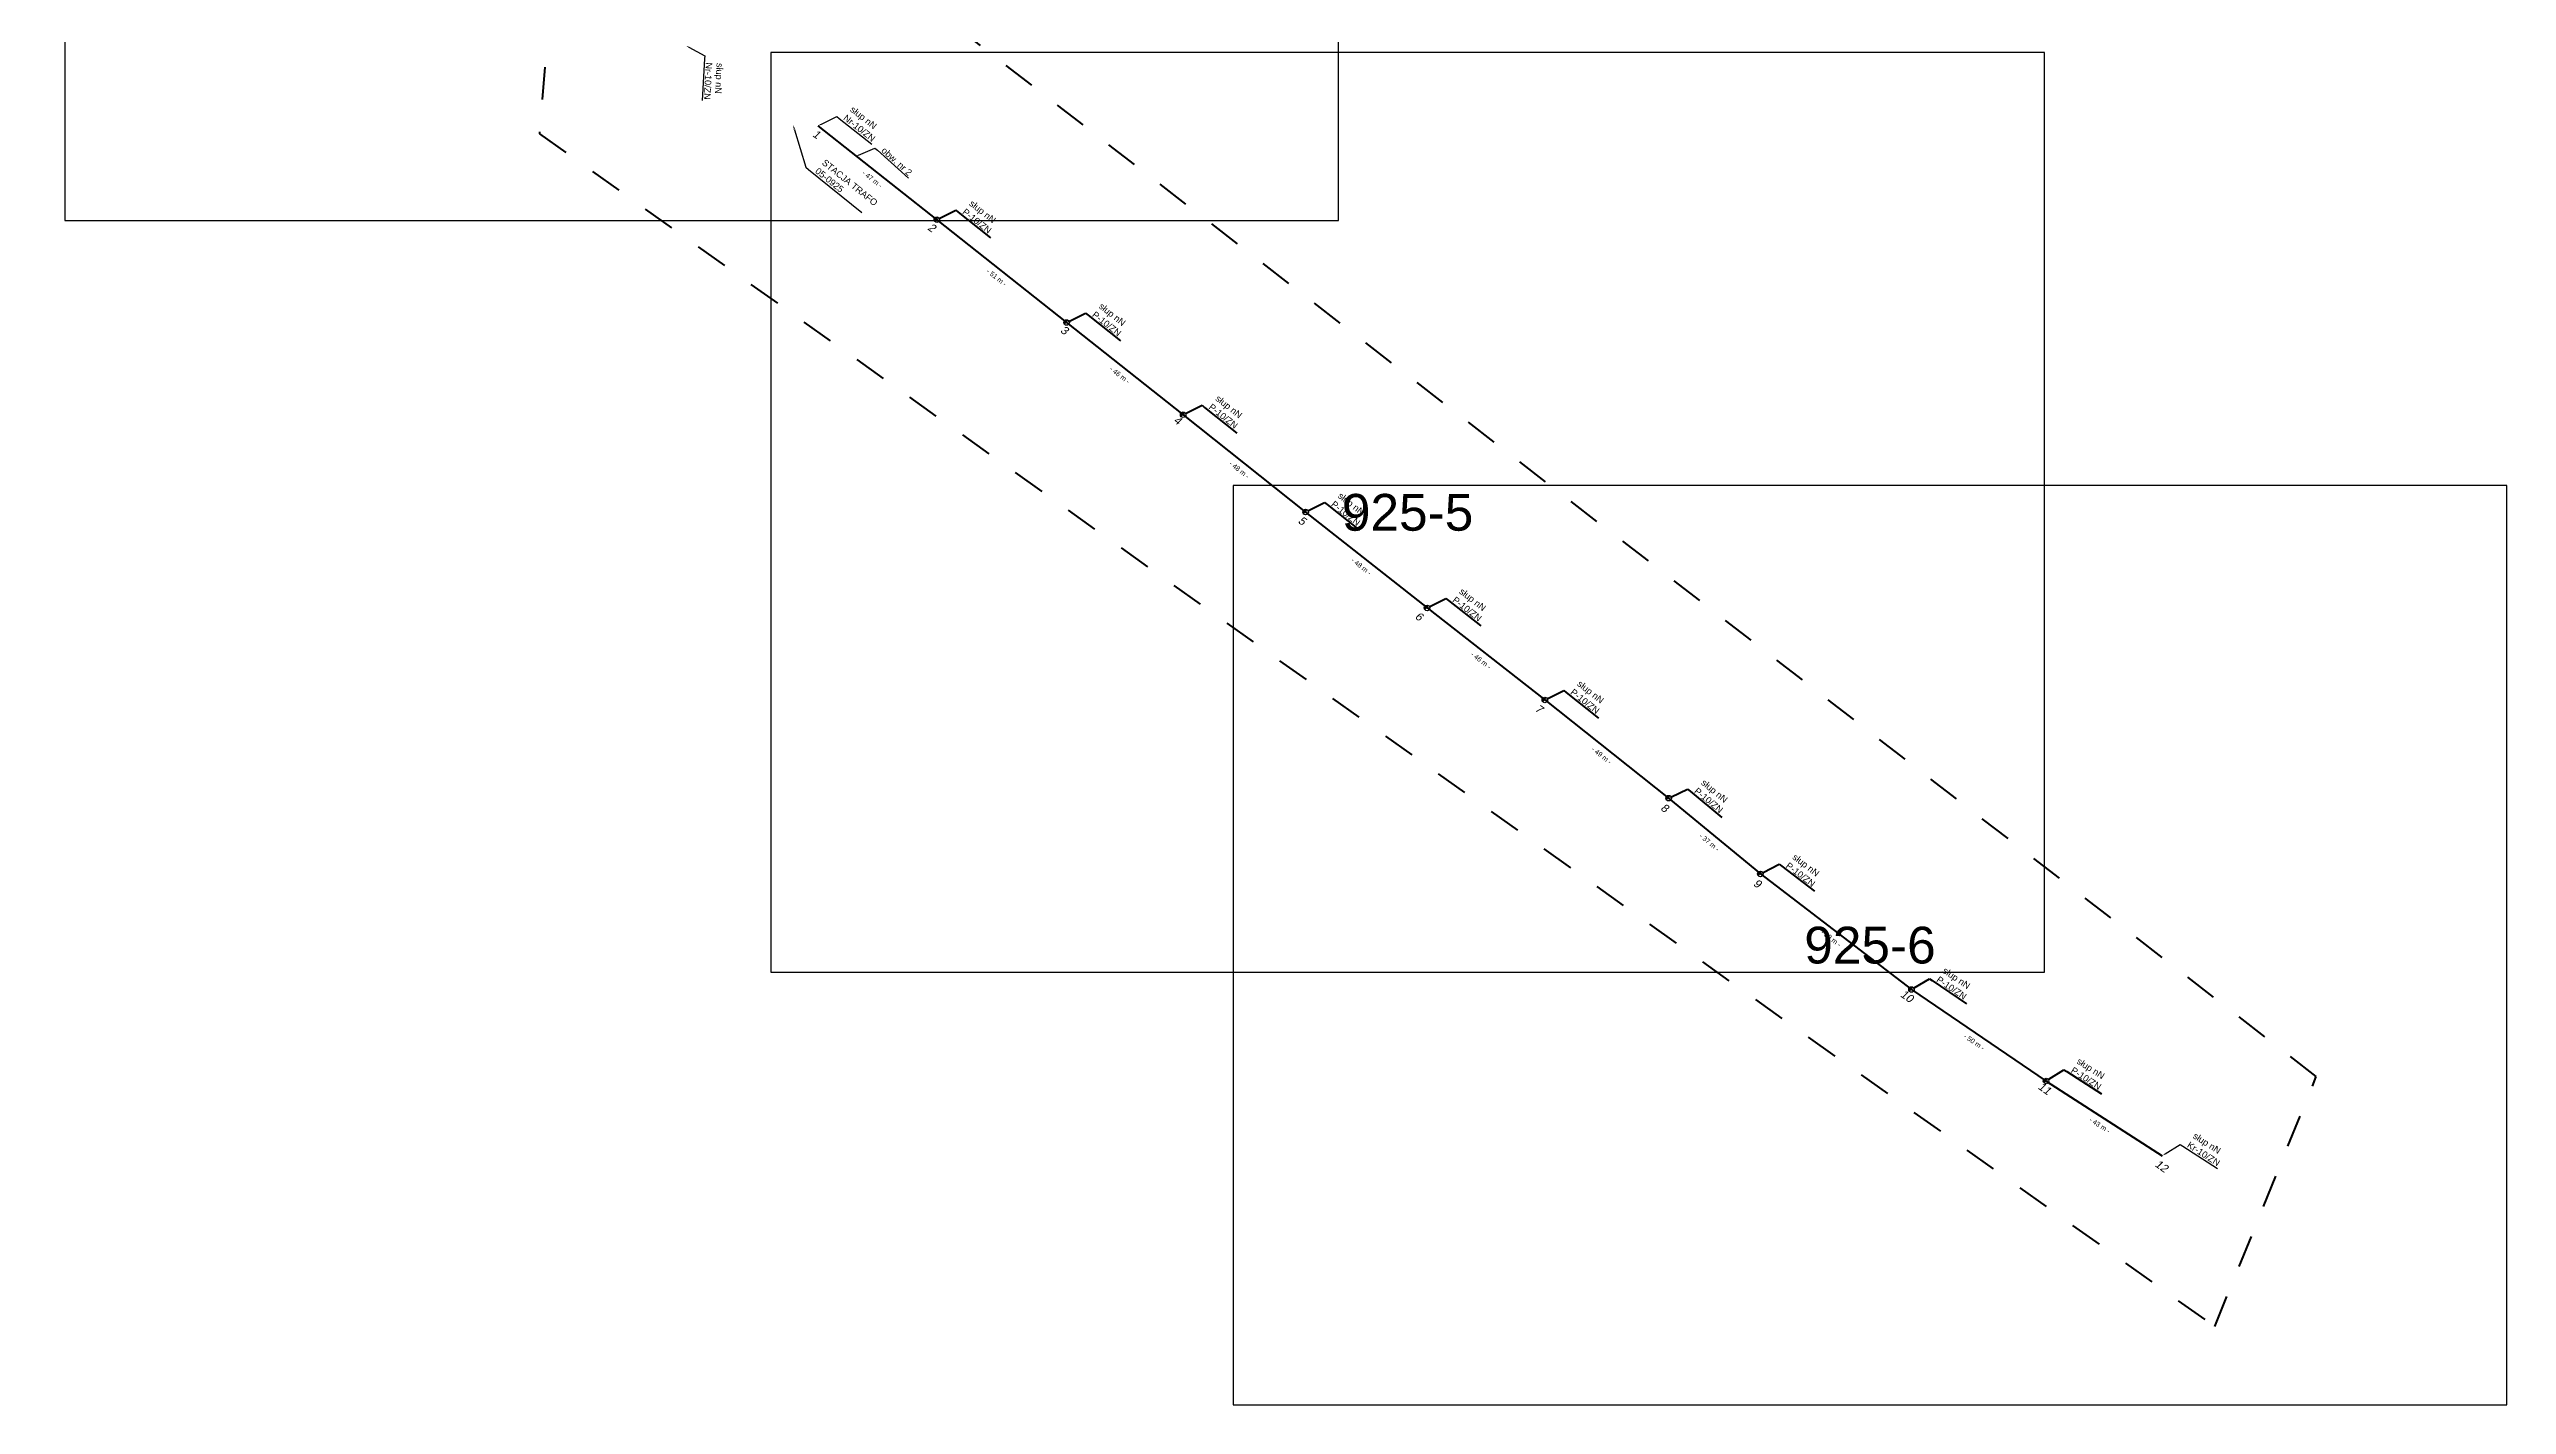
# Model space of a CAD drawing. Header units: millimetres. Extents: x 7543989 to 7550438, y 5805434 to 5809135.
# Drawn here: x 7547093 to 7547850, y 5806190 to 5806608 of the extents above; entities that cross this region are included whole.
import ezdxf
from ezdxf import colors
from ezdxf.entities.mleader import LeaderData, LeaderLine
from ezdxf.enums import TextEntityAlignment as Align
from ezdxf.math import Vec2, Vec3

# ---------------------------------------------------------------- set-up
doc = ezdxf.new("R2010")
doc.units = ezdxf.units.MM
doc.linetypes.add('4002', pattern=[2, 1, -1])
doc.layers.add('!tele', color=30, linetype='Continuous', lineweight=50, plot=False)
doc.layers.add('!trafo', color=6, linetype='4002', lineweight=50)
doc.layers.add('_numery', color=7, linetype='Continuous', lineweight=40)
for name, color, linetype in [('_MM opisy', 7, 'Continuous'), ('_MM slupy', 5, 'Continuous'), ('_mm trafo', 3, 'Continuous')]:
    doc.layers.add(name, color=color, linetype=linetype)
doc.layers.add('DIM', color=7, linetype='Continuous', plot=False)
doc.styles.get("Standard").update_dxf_attribs({"font": 'arial.ttf'})
doc.dimstyles.new('opis linie', dxfattribs={"dimtxt": 1.5, "dimasz": 0.18, "dimexe": 0.18, "dimexo": 0.0625, "dimgap": 2.5, "dimtad": 4, "dimdec": 0, "dimzin": 0, "dimdsep": 46, "dimtxsty": 'Standard', "dimcen": 0.09, "dimse1": 1, "dimse2": 1, "dimsd1": 1, "dimsd2": 1, "dimclrt": 256, "dimadec": 0, "dimazin": 0, "dimtfac": 1, "dimtdec": 0, "dimtofl": 0, "dimtmove": 0, "dimatfit": 3, "dimfxl": 1, "dimtfill": 1, "dimtolj": 1, "dimtzin": 0, "dimarcsym": 0})

# ---------------------------------------------------------------- blocks, each defined once
blk = doc.blocks.new('ZN')
at = {"layer": '_MM slupy', "transparency": 33554687}
h = blk.add_hatch(color=256, dxfattribs=at)
h.dxf.hatch_style = 1
h.paths.add_polyline_path([(0, -0.86), (0, 0.86, 1)])
at = {"layer": '_MM slupy'}
blk.add_circle((0, 0), 0.857, dxfattribs=at)
blk = doc.blocks.new('*D288')
at = {"layer": 'Defpoints', "color": 0}
for p in [(7547708.5, 5806290.04), (7547708.91, 5806290.67), (7547744.3, 5806267.03)]:
    blk.add_point(p, dxfattribs=at)
at = {"layer": 'DIM', "insert": (7547725.04, 5806276.42), "char_height": 1.5, "attachment_point": 5, "rotation": 327.26957, "bg_fill": 3, "box_fill_scale": 1.1, "bg_fill_color": 9, "bg_fill_true_color": 13158600, "bg_fill_transparency": 0}
blk.add_mtext('\\A1;- 43 m -', dxfattribs=at)
blk = doc.blocks.new('*D289')
at = {"layer": 'Defpoints', "color": 0}
for p in [(7547667.01, 5806318.24), (7547667.43, 5806318.86), (7547708.5, 5806290.04)]:
    blk.add_point(p, dxfattribs=at)
at = {"layer": 'DIM', "insert": (7547686.34, 5806302.06), "char_height": 1.5, "attachment_point": 5, "rotation": 325.79676, "bg_fill": 3, "box_fill_scale": 1.1, "bg_fill_color": 9, "bg_fill_true_color": 13158600, "bg_fill_transparency": 0}
blk.add_mtext('\\A1;- 50 m -', dxfattribs=at)
blk = doc.blocks.new('*D290')
at = {"layer": 'Defpoints', "color": 0}
for p in [(7547620.46, 5806353.86), (7547620.92, 5806354.46), (7547667.01, 5806318.24)]:
    blk.add_point(p, dxfattribs=at)
at = {"layer": 'DIM', "insert": (7547642.21, 5806334.05), "char_height": 1.5, "attachment_point": 5, "rotation": 322.57683, "bg_fill": 3, "box_fill_scale": 1.1, "bg_fill_color": 9, "bg_fill_true_color": 13158600, "bg_fill_transparency": 0}
blk.add_mtext('\\A1;- 59 m -', dxfattribs=at)
blk = doc.blocks.new('*D291')
at = {"layer": 'Defpoints', "color": 0}
for p in [(7547592.65, 5806377.79), (7547592.17, 5806377.21), (7547620.46, 5806353.86)]:
    blk.add_point(p, dxfattribs=at)
at = {"layer": 'DIM', "insert": (7547604.71, 5806363.59), "char_height": 1.5, "attachment_point": 5, "rotation": 320.46442, "bg_fill": 3, "box_fill_scale": 1.1, "bg_fill_color": 9, "bg_fill_true_color": 13158600, "bg_fill_transparency": 0}
blk.add_mtext('\\A1;- 37 m -', dxfattribs=at)
blk = doc.blocks.new('*D292')
at = {"layer": 'Defpoints', "color": 0}
for p in [(7547554.51, 5806408.08), (7547554.04, 5806407.49), (7547592.17, 5806377.21)]:
    blk.add_point(p, dxfattribs=at)
at = {"layer": 'DIM', "insert": (7547571.54, 5806390.38), "char_height": 1.5, "attachment_point": 5, "rotation": 321.54602, "bg_fill": 3, "box_fill_scale": 1.1, "bg_fill_color": 9, "bg_fill_true_color": 13158600, "bg_fill_transparency": 0}
blk.add_mtext('\\A1;- 49 m -', dxfattribs=at)
blk = doc.blocks.new('*D293')
at = {"layer": 'Defpoints', "color": 0}
for p in [(7547517.72, 5806435.85), (7547518.18, 5806436.44), (7547554.04, 5806407.49)]:
    blk.add_point(p, dxfattribs=at)
at = {"layer": 'DIM', "insert": (7547534.33, 5806419.69), "char_height": 1.5, "attachment_point": 5, "rotation": 322.01596, "bg_fill": 3, "box_fill_scale": 1.1, "bg_fill_color": 9, "bg_fill_true_color": 13158600, "bg_fill_transparency": 0}
blk.add_mtext('\\A1;- 46 m -', dxfattribs=at)
blk = doc.blocks.new('*D294')
at = {"layer": 'Defpoints', "color": 0}
for p in [(7547480.32, 5806465.41), (7547480.79, 5806466), (7547517.72, 5806435.85)]:
    blk.add_point(p, dxfattribs=at)
at = {"layer": 'DIM', "insert": (7547497.46, 5806448.66), "char_height": 1.5, "attachment_point": 5, "rotation": 321.67878, "bg_fill": 3, "box_fill_scale": 1.1, "bg_fill_color": 9, "bg_fill_true_color": 13158600, "bg_fill_transparency": 0}
blk.add_mtext('\\A1;- 48 m -', dxfattribs=at)
blk = doc.blocks.new('*D295')
at = {"layer": 'Defpoints', "color": 0}
for p in [(7547442.58, 5806495.39), (7547443.04, 5806495.98), (7547480.32, 5806465.41)]:
    blk.add_point(p, dxfattribs=at)
at = {"layer": 'DIM', "insert": (7547459.88, 5806478.43), "char_height": 1.5, "attachment_point": 5, "rotation": 321.53642, "bg_fill": 3, "box_fill_scale": 1.1, "bg_fill_color": 9, "bg_fill_true_color": 13158600, "bg_fill_transparency": 0}
blk.add_mtext('\\A1;- 48 m -', dxfattribs=at)
blk = doc.blocks.new('*D296')
at = {"layer": 'Defpoints', "color": 0}
for p in [(7547406.65, 5806523.82), (7547407.12, 5806524.41), (7547442.58, 5806495.39)]:
    blk.add_point(p, dxfattribs=at)
at = {"layer": 'DIM', "insert": (7547423.05, 5806507.63), "char_height": 1.5, "attachment_point": 5, "rotation": 321.64667, "bg_fill": 3, "box_fill_scale": 1.1, "bg_fill_color": 9, "bg_fill_true_color": 13158600, "bg_fill_transparency": 0}
blk.add_mtext('\\A1;- 46 m -', dxfattribs=at)
blk = doc.blocks.new('*D297')
at = {"layer": 'Defpoints', "color": 0}
for p in [(7547366.68, 5806555.52), (7547367.15, 5806556.11), (7547406.65, 5806523.82)]:
    blk.add_point(p, dxfattribs=at)
at = {"layer": 'DIM', "insert": (7547385.1, 5806537.7), "char_height": 1.5, "attachment_point": 5, "rotation": 321.57977, "bg_fill": 3, "box_fill_scale": 1.1, "bg_fill_color": 9, "bg_fill_true_color": 13158600, "bg_fill_transparency": 0}
blk.add_mtext('\\A1;- 51 m -', dxfattribs=at)
blk = doc.blocks.new('*D298')
at = {"layer": 'Defpoints', "color": 0}
for p in [(7547329.99, 5806584.44), (7547330.45, 5806585.03), (7547366.68, 5806555.52)]:
    blk.add_point(p, dxfattribs=at)
at = {"layer": 'DIM', "insert": (7547346.79, 5806568.02), "char_height": 1.5, "attachment_point": 5, "rotation": 321.7566, "bg_fill": 3, "box_fill_scale": 1.1, "bg_fill_color": 9, "bg_fill_true_color": 13158600, "bg_fill_transparency": 0}
blk.add_mtext('\\A1;- 47 m -', dxfattribs=at)
blk = doc.blocks.new('q')
at = {"layer": '_MM slupy'}
blk.add_blockref('ZN', (0, 0), dxfattribs=at)
at = {"layer": '_MM opisy'}
ml = blk.add_multileader_mtext('Standard', dxfattribs=at)
ml.set_content('\\pxql;słup nN\\PP-10/ZN', color=256)
ml.set_leader_properties()
ml.build(insert=Vec2(0, 0))
ml.multileader.update_dxf_attribs({"has_text_frame": 1, "text_left_attachment_type": 5, "text_right_attachment_type": 5, "dogleg_length": 1, "arrow_head_size": 1})
ctx = ml.context
ctx.base_point, ctx.char_height, ctx.arrow_head_size, ctx.landing_gap_size, ctx.plane_origin = Vec3(3.75, 5.9), 2, 1, 1, Vec3(1.72, -1.42)
ctx.left_attachment, ctx.right_attachment = 5, 5
notes = []
notes.append((ctx, [(0, (1, 1, 0), (2.75, 5.9), (1, 0), 1, [(0, [(0, 0), (2.75, 5.9)], 0, [])])]))
ctx.mtext.insert, ctx.mtext.flow_direction = Vec3(4.75, 11.7), 5
ctx.mtext.has_bg_fill, ctx.mtext.bg_color, ctx.mtext.bg_scale_factor, ctx.mtext.bg_transparency, ctx.mtext.use_window_bg_color = 1, -1023410175, 1, 0, 1
for ctx, leaders in notes:
    for number, flags, end, landing, length, lines in leaders:
        leader = LeaderData()
        leader.index, (leader.has_last_leader_line, leader.has_dogleg_vector, leader.attachment_direction) = number, flags
        leader.last_leader_point, leader.dogleg_vector, leader.dogleg_length = Vec3(end), Vec3(landing), length
        for number, points, colour, breaks in lines:
            line = LeaderLine()
            line.index, line.vertices, line.color, line.breaks = number, Vec3.list(points), colors.encode_raw_color(colour), breaks
            leader.lines.append(line)
        ctx.leaders.append(leader)

msp = doc.modelspace()

# ---------------------------------------------------------------- linework, layer by layer
at = {"layer": '!tele'}
msp.add_lwpolyline([(7547329.99, 5806584.44), (7547366.68, 5806555.52), (7547406.65, 5806523.82), (7547442.58, 5806495.39), (7547480.32, 5806465.41), (7547517.72, 5806435.85), (7547554.04, 5806407.49), (7547592.17, 5806377.21), (7547620.46, 5806353.86), (7547667.01, 5806318.24), (7547708.5, 5806290.04), (7547744.3, 5806267.03)], dxfattribs=at)
at = {"layer": '!trafo', "ltscale": 10}
msp.add_lwpolyline([(7546747.54, 5807433.55), (7546707.13, 5807334.94), (7547051.46, 5807071.49), (7547150.64, 5807000.95), (7547259.86, 5806782.01), (7547244.22, 5806581.99), (7547760.47, 5806214.35), (7547791.76, 5806291.46), (7547331.38, 5806646.8), (7547319.09, 5806843.46), (7547208.46, 5807050.19), (7546929.11, 5807322.84)], close=True, dxfattribs=at)

# ---------------------------------------------------------------- next in the draw order: block references
at = {"layer": '!tele'}
for p, rotation in [((7547366.68, 5806555.52), 321.5797746163238), ((7547406.65, 5806523.82), 321.6466679840331), ((7547442.58, 5806495.39), 321.5364171010122), ((7547480.32, 5806465.41), 321.6787823617015), ((7547517.72, 5806435.85), 322.0159647503102), ((7547554.04, 5806407.49), 321.5460197502304), ((7547592.17, 5806377.21), 320.4644164464921), ((7547620.46, 5806353.86), 322.5768299315671), ((7547667.01, 5806318.24), 325.7967645585538), ((7547708.5, 5806290.04), 327.2695710300143)]:
    msp.add_blockref('q', p, dxfattribs=dict(at, rotation=rotation))

# ---------------------------------------------------------------- next in the draw order: leaders
at = {"layer": '_MM opisy'}
ml = msp.add_multileader_mtext('Standard', dxfattribs=at)
ml.set_content('\\pxql;słup nN\\PNr-10/ZN', color=256)
ml.set_leader_properties()
ml.build(insert=Vec2(0, 0))
ml.multileader.update_dxf_attribs({"has_text_frame": 1, "text_left_attachment_type": 5, "text_right_attachment_type": 5, "dogleg_length": 1, "arrow_head_size": 1})
ctx = ml.context
ctx.base_point, ctx.char_height, ctx.arrow_head_size, ctx.landing_gap_size, ctx.plane_origin, ctx.plane_x_axis, ctx.plane_y_axis = Vec3(7547295.08, 5806605.05), 2, 1, 1, Vec3(7547287.88, 5806607.49), Vec3(-0.055588, -0.998454), Vec3(0.998454, -0.055588)
ctx.left_attachment, ctx.right_attachment = 5, 5
notes = []
notes.append((ctx, [(0, (1, 1, 0), (7547295.13, 5806606.05), (-0.055588, -0.998454), 1, [(0, [(7547289.39, 5806609.13), (7547295.13, 5806606.05)], 0, [])])]))
ctx.mtext.insert, ctx.mtext.text_direction, ctx.mtext.flow_direction = Vec3(7547300.82, 5806603.73), Vec3(-0.055588, -0.998454), 5
ctx.mtext.has_bg_fill, ctx.mtext.bg_color, ctx.mtext.bg_scale_factor, ctx.mtext.bg_transparency, ctx.mtext.use_window_bg_color = 1, -1023410175, 1, 0, 1
ml = msp.add_multileader_mtext('Standard', dxfattribs=at)
ml.set_content('\\pxql;słup nN\\PNr-10/ZN', color=256)
ml.set_leader_properties()
ml.build(insert=Vec2(0, 0))
ml.multileader.update_dxf_attribs({"has_text_frame": 1, "text_left_attachment_type": 5, "text_right_attachment_type": 5, "dogleg_length": 1, "arrow_head_size": 1})
ctx = ml.context
ctx.base_point, ctx.char_height, ctx.arrow_head_size, ctx.landing_gap_size, ctx.plane_origin, ctx.plane_x_axis, ctx.plane_y_axis = Vec3(7547336.59, 5806586.75), 2, 1, 1, Vec3(7547330.46, 5806582.26), Vec3(0.785388, -0.619003), Vec3(0.619003, 0.785388)
ctx.left_attachment, ctx.right_attachment = 5, 5
notes.append((ctx, [(0, (1, 1, 0), (7547335.81, 5806587.37), (0.785388, -0.619003), 1, [(0, [(7547329.99, 5806584.44), (7547335.81, 5806587.37)], 0, [])])]))
ctx.mtext.insert, ctx.mtext.text_direction, ctx.mtext.flow_direction = Vec3(7547340.97, 5806590.69), Vec3(0.785388, -0.619003), 5
ctx.mtext.has_bg_fill, ctx.mtext.bg_color, ctx.mtext.bg_scale_factor, ctx.mtext.bg_transparency, ctx.mtext.use_window_bg_color = 1, -1023410175, 1, 0, 1
ml = msp.add_multileader_mtext('Standard', dxfattribs=at)
ml.set_content('\\pxql;słup nN\\PKr-10/ZN', color=256)
ml.set_leader_properties()
ml.build(insert=Vec2(0, 0))
ml.multileader.update_dxf_attribs({"has_text_frame": 1, "text_left_attachment_type": 5, "text_right_attachment_type": 5, "dogleg_length": 1, "arrow_head_size": 1})
ctx = ml.context
ctx.base_point, ctx.char_height, ctx.arrow_head_size, ctx.landing_gap_size, ctx.plane_origin, ctx.plane_x_axis, ctx.plane_y_axis = Vec3(7547750.65, 5806269.96), 2, 1, 1, Vec3(7547744.98, 5806264.91), Vec3(0.841224, -0.540687), Vec3(0.540687, 0.841224)
ctx.left_attachment, ctx.right_attachment = 5, 5
notes.append((ctx, [(0, (1, 1, 0), (7547749.81, 5806270.51), (0.841224, -0.540687), 1, [(0, [(7547744.3, 5806267.03), (7547749.81, 5806270.51)], 0, [])])]))
ctx.mtext.insert, ctx.mtext.text_direction, ctx.mtext.flow_direction = Vec3(7547754.63, 5806274.3), Vec3(0.841224, -0.540687), 5
ctx.mtext.has_bg_fill, ctx.mtext.bg_color, ctx.mtext.bg_scale_factor, ctx.mtext.bg_transparency, ctx.mtext.use_window_bg_color = 1, -1023410175, 1, 0, 1
for ctx, leaders in notes:
    for number, flags, end, landing, length, lines in leaders:
        leader = LeaderData()
        leader.index, (leader.has_last_leader_line, leader.has_dogleg_vector, leader.attachment_direction) = number, flags
        leader.last_leader_point, leader.dogleg_vector, leader.dogleg_length = Vec3(end), Vec3(landing), length
        for number, points, colour, breaks in lines:
            line = LeaderLine()
            line.index, line.vertices, line.color, line.breaks = number, Vec3.list(points), colors.encode_raw_color(colour), breaks
            leader.lines.append(line)
        ctx.leaders.append(leader)

# ---------------------------------------------------------------- next in the draw order: dimensions: what is measured, and where the dimension line sits
at = {"layer": 'DIM'}
dim = msp.add_aligned_dim(p1=(7547744.3, 5806267.03), p2=(7547708.5, 5806290.04), distance=-0.75, dimstyle='opis linie', override={"dimpost": '- <> m -'}, dxfattribs=at)
dim.commit()
dim.dimension.update_dxf_attribs({"geometry": '*D288', "text_midpoint": (7547725.04, 5806276.42)})

# ---------------------------------------------------------------- next in the draw order: leaders
at = {"layer": '_mm trafo', "color": 3}
ml = msp.add_multileader_mtext('Standard', dxfattribs=at)
ml.set_content('STACJA TRAFO\\P05-0925', color=3)
ml.set_leader_properties()
ml.build(insert=Vec2(0, 0))
ml.multileader.update_dxf_attribs({"has_text_frame": 1, "text_left_attachment_type": 5, "text_right_attachment_type": 5, "dogleg_length": 1, "arrow_head_size": 1.5})
ctx = ml.context
ctx.base_point, ctx.char_height, ctx.arrow_head_size, ctx.plane_origin, ctx.plane_x_axis, ctx.plane_y_axis = Vec3(7547327.12, 5806571.03), 2, 1.5, Vec3(7547305.19, 5806558.92), Vec3(0.778599, -0.627521), Vec3(0.627521, 0.778599)
ctx.left_attachment, ctx.right_attachment, ctx.attachment_type = 5, 5, 2
notes = []
notes.append((ctx, [(0, (1, 1, 0), (7547326.34, 5806571.66), (0.778599, -0.627521), 1, [(0, [(7547322.38, 5806584.69)], 0, [])])]))
ctx.mtext.insert, ctx.mtext.text_direction, ctx.mtext.rotation, ctx.mtext.flow_direction = Vec3(7547332.33, 5806574.31), Vec3(0.778599, -0.627521), 6.129723, 5
ctx.mtext.has_bg_fill, ctx.mtext.bg_color, ctx.mtext.bg_scale_factor, ctx.mtext.bg_transparency, ctx.mtext.use_window_bg_color = 1, -1073741824, 1, 0, 1
for ctx, leaders in notes:
    for number, flags, end, landing, length, lines in leaders:
        leader = LeaderData()
        leader.index, (leader.has_last_leader_line, leader.has_dogleg_vector, leader.attachment_direction) = number, flags
        leader.last_leader_point, leader.dogleg_vector, leader.dogleg_length = Vec3(end), Vec3(landing), length
        for number, points, colour, breaks in lines:
            line = LeaderLine()
            line.index, line.vertices, line.color, line.breaks = number, Vec3.list(points), colors.encode_raw_color(colour), breaks
            leader.lines.append(line)
        ctx.leaders.append(leader)

# ---------------------------------------------------------------- next in the draw order: texts
at = {"layer": '_numery', "oblique": 10}
msp.add_text('12', height=2.5, rotation=324.49806, dxfattribs=at).set_placement((7547741.81, 5806263.93))

# ---------------------------------------------------------------- next in the draw order: dimensions: what is measured, and where the dimension line sits
at = {"layer": 'DIM'}
dim = msp.add_aligned_dim(p1=(7547708.5, 5806290.04), p2=(7547667.01, 5806318.24), distance=-0.75, dimstyle='opis linie', override={"dimpost": '- <> m -'}, dxfattribs=at)
dim.commit()
dim.dimension.update_dxf_attribs({"geometry": '*D289', "text_midpoint": (7547686.34, 5806302.06)})

# ---------------------------------------------------------------- next in the draw order: texts
at = {"layer": '_numery', "oblique": 10}
msp.add_text('11', height=2.5, rotation=324.49806, dxfattribs=at).set_placement((7547705.78, 5806287.84))

# ---------------------------------------------------------------- next in the draw order: dimensions: what is measured, and where the dimension line sits
at = {"layer": 'DIM'}
dim = msp.add_aligned_dim(p1=(7547667.01, 5806318.24), p2=(7547620.46, 5806353.86), distance=-0.75, dimstyle='opis linie', override={"dimpost": '- <> m -'}, dxfattribs=at)
dim.commit()
dim.dimension.update_dxf_attribs({"geometry": '*D290', "text_midpoint": (7547642.21, 5806334.05)})

# ---------------------------------------------------------------- next in the draw order: texts
at = {"layer": '_numery', "oblique": 10}
msp.add_text('10', height=2.5, rotation=324.49806, dxfattribs=at).set_placement((7547663.35, 5806316.28))
at = {"layer": 'Defpoints', "color": 4}
msp.add_text('925-6', height=11.336, dxfattribs=at).set_placement((7547654.23, 5806331.93), align=Align.MIDDLE_CENTER)

# ---------------------------------------------------------------- next in the draw order: dimensions: what is measured, and where the dimension line sits
at = {"layer": 'DIM'}
dim = msp.add_aligned_dim(p1=(7547620.46, 5806353.86), p2=(7547592.17, 5806377.21), distance=-0.75, dimstyle='opis linie', override={"dimpost": '- <> m -'}, dxfattribs=at)
dim.commit()
dim.dimension.update_dxf_attribs({"geometry": '*D291', "text_midpoint": (7547604.71, 5806363.59)})

# ---------------------------------------------------------------- next in the draw order: texts
at = {"layer": '_numery', "oblique": 10}
msp.add_text('9', height=2.5, rotation=324.49806, dxfattribs=at).set_placement((7547618.06, 5806350.45))

# ---------------------------------------------------------------- next in the draw order: dimensions: what is measured, and where the dimension line sits
at = {"layer": 'DIM'}
dim = msp.add_aligned_dim(p1=(7547592.17, 5806377.21), p2=(7547554.04, 5806407.49), distance=-0.75, dimstyle='opis linie', override={"dimpost": '- <> m -'}, dxfattribs=at)
dim.commit()
dim.dimension.update_dxf_attribs({"geometry": '*D292', "text_midpoint": (7547571.54, 5806390.38)})

# ---------------------------------------------------------------- next in the draw order: texts
at = {"layer": '_numery', "oblique": 10}
msp.add_text('8', height=2.5, rotation=324.49806, dxfattribs=at).set_placement((7547589.49, 5806373.76))

# ---------------------------------------------------------------- next in the draw order: dimensions: what is measured, and where the dimension line sits
at = {"layer": 'DIM'}
dim = msp.add_aligned_dim(p1=(7547554.04, 5806407.49), p2=(7547517.72, 5806435.85), distance=-0.75, dimstyle='opis linie', override={"dimpost": '- <> m -'}, dxfattribs=at)
dim.commit()
dim.dimension.update_dxf_attribs({"geometry": '*D293', "text_midpoint": (7547534.33, 5806419.69)})

# ---------------------------------------------------------------- next in the draw order: texts
at = {"layer": '_numery', "oblique": 10}
msp.add_text('7', height=2.5, rotation=324.49806, dxfattribs=at).set_placement((7547550.75, 5806404.27))

# ---------------------------------------------------------------- next in the draw order: dimensions: what is measured, and where the dimension line sits
at = {"layer": 'DIM'}
dim = msp.add_aligned_dim(p1=(7547517.72, 5806435.85), p2=(7547480.32, 5806465.41), distance=-0.75, dimstyle='opis linie', override={"dimpost": '- <> m -'}, dxfattribs=at)
dim.commit()
dim.dimension.update_dxf_attribs({"geometry": '*D294', "text_midpoint": (7547497.46, 5806448.66)})

# ---------------------------------------------------------------- next in the draw order: texts
at = {"layer": '_numery', "oblique": 10}
msp.add_text('6', height=2.5, rotation=324.49806, dxfattribs=at).set_placement((7547513.79, 5806432.79))
at = {"layer": 'Defpoints', "color": 4}
msp.add_text('925-5', height=11.336, dxfattribs=at).set_placement((7547511.74, 5806465.33), align=Align.MIDDLE_CENTER)

# ---------------------------------------------------------------- next in the draw order: dimensions: what is measured, and where the dimension line sits
at = {"layer": 'DIM'}
dim = msp.add_aligned_dim(p1=(7547480.32, 5806465.41), p2=(7547442.58, 5806495.39), distance=-0.75, dimstyle='opis linie', override={"dimpost": '- <> m -'}, dxfattribs=at)
dim.commit()
dim.dimension.update_dxf_attribs({"geometry": '*D295', "text_midpoint": (7547459.88, 5806478.43)})

# ---------------------------------------------------------------- next in the draw order: linework, layer by layer
at = {"layer": 'Defpoints', "color": 4}
msp.add_lwpolyline([(7547457.98, 5806190.23), (7547850.49, 5806190.23), (7547850.49, 5806473.63), (7547457.98, 5806473.63)], close=True, dxfattribs=at)

# ---------------------------------------------------------------- next in the draw order: texts
at = {"layer": '_numery', "oblique": 10}
msp.add_text('5', height=2.5, rotation=324.49806, dxfattribs=at).set_placement((7547477.78, 5806462.26))

# ---------------------------------------------------------------- next in the draw order: dimensions: what is measured, and where the dimension line sits
at = {"layer": 'DIM'}
dim = msp.add_aligned_dim(p1=(7547442.58, 5806495.39), p2=(7547406.65, 5806523.82), distance=-0.75, dimstyle='opis linie', override={"dimpost": '- <> m -'}, dxfattribs=at)
dim.commit()
dim.dimension.update_dxf_attribs({"geometry": '*D296', "text_midpoint": (7547423.05, 5806507.63)})

# ---------------------------------------------------------------- next in the draw order: texts
at = {"layer": '_numery', "oblique": 10}
msp.add_text('4', height=2.5, rotation=324.49806, dxfattribs=at).set_placement((7547439.4, 5806493.23))

# ---------------------------------------------------------------- next in the draw order: dimensions: what is measured, and where the dimension line sits
at = {"layer": 'DIM'}
dim = msp.add_aligned_dim(p1=(7547406.65, 5806523.82), p2=(7547366.68, 5806555.52), distance=-0.75, dimstyle='opis linie', override={"dimpost": '- <> m -'}, dxfattribs=at)
dim.commit()
dim.dimension.update_dxf_attribs({"geometry": '*D297', "text_midpoint": (7547385.1, 5806537.7)})

# ---------------------------------------------------------------- next in the draw order: texts
at = {"layer": '_numery', "oblique": 10}
msp.add_text('3', height=2.5, rotation=324.49806, dxfattribs=at).set_placement((7547404.52, 5806521))

# ---------------------------------------------------------------- next in the draw order: dimensions: what is measured, and where the dimension line sits
at = {"layer": 'DIM'}
dim = msp.add_aligned_dim(p1=(7547366.68, 5806555.52), p2=(7547329.99, 5806584.44), distance=-0.75, dimstyle='opis linie', override={"dimpost": '- <> m -'}, dxfattribs=at)
dim.commit()
dim.dimension.update_dxf_attribs({"geometry": '*D298', "text_midpoint": (7547346.79, 5806568.02)})

# ---------------------------------------------------------------- next in the draw order: texts
at = {"layer": '_numery', "oblique": 10}
for s, p in [('1', (7547328.13, 5806581.4)), ('2', (7547363.64, 5806552.59))]:
    msp.add_text(s, height=2.5, rotation=324.49806, dxfattribs=at).set_placement(p)

# ---------------------------------------------------------------- next in the draw order: leaders
at = {"layer": '_MM opisy', "color": 1}
ml = msp.add_multileader_mtext('Standard', dxfattribs=at)
ml.set_content('\\pxql;obw. nr 2', color=1)
ml.set_leader_properties()
ml.build(insert=Vec2(0, 0))
ml.multileader.update_dxf_attribs({"has_text_frame": 1, "text_left_attachment_type": 5, "text_right_attachment_type": 5, "dogleg_length": 1, "arrow_head_size": 1})
ctx = ml.context
ctx.base_point, ctx.char_height, ctx.arrow_head_size, ctx.landing_gap_size, ctx.plane_origin, ctx.plane_x_axis, ctx.plane_y_axis = Vec3(7547348.34, 5806576.9), 2, 1, 1, Vec3(7547341.92, 5806572.84), Vec3(0.742064, -0.670329), Vec3(0.670329, 0.742064)
ctx.left_attachment, ctx.right_attachment = 5, 5
notes = []
notes.append((ctx, [(0, (1, 1, 0), (7547347.6, 5806577.57), (0.742064, -0.670329), 1, [(0, [(7547341.6, 5806575.04), (7547347.6, 5806577.57)], 0, [])])]))
ctx.mtext.insert, ctx.mtext.text_direction, ctx.mtext.flow_direction = Vec3(7547350.72, 5806578.05), Vec3(0.742064, -0.670329), 5
ctx.mtext.has_bg_fill, ctx.mtext.bg_color, ctx.mtext.bg_scale_factor, ctx.mtext.bg_transparency, ctx.mtext.use_window_bg_color = 1, -1023410175, 1, 0, 1
for ctx, leaders in notes:
    for number, flags, end, landing, length, lines in leaders:
        leader = LeaderData()
        leader.index, (leader.has_last_leader_line, leader.has_dogleg_vector, leader.attachment_direction) = number, flags
        leader.last_leader_point, leader.dogleg_vector, leader.dogleg_length = Vec3(end), Vec3(landing), length
        for number, points, colour, breaks in lines:
            line = LeaderLine()
            line.index, line.vertices, line.color, line.breaks = number, Vec3.list(points), colors.encode_raw_color(colour), breaks
            leader.lines.append(line)
        ctx.leaders.append(leader)

# ---------------------------------------------------------------- next in the draw order: linework, layer by layer
at = {"layer": 'Defpoints', "color": 4}
for points in [[(7547097.98, 5806555.23), (7547490.49, 5806555.23), (7547490.49, 5806838.63), (7547097.98, 5806838.63)], [(7547315.49, 5806323.63), (7547708, 5806323.63), (7547708, 5806607.03), (7547315.49, 5806607.03)]]:
    msp.add_lwpolyline(points, close=True, dxfattribs=at)

doc.saveas('drawing.dxf')
